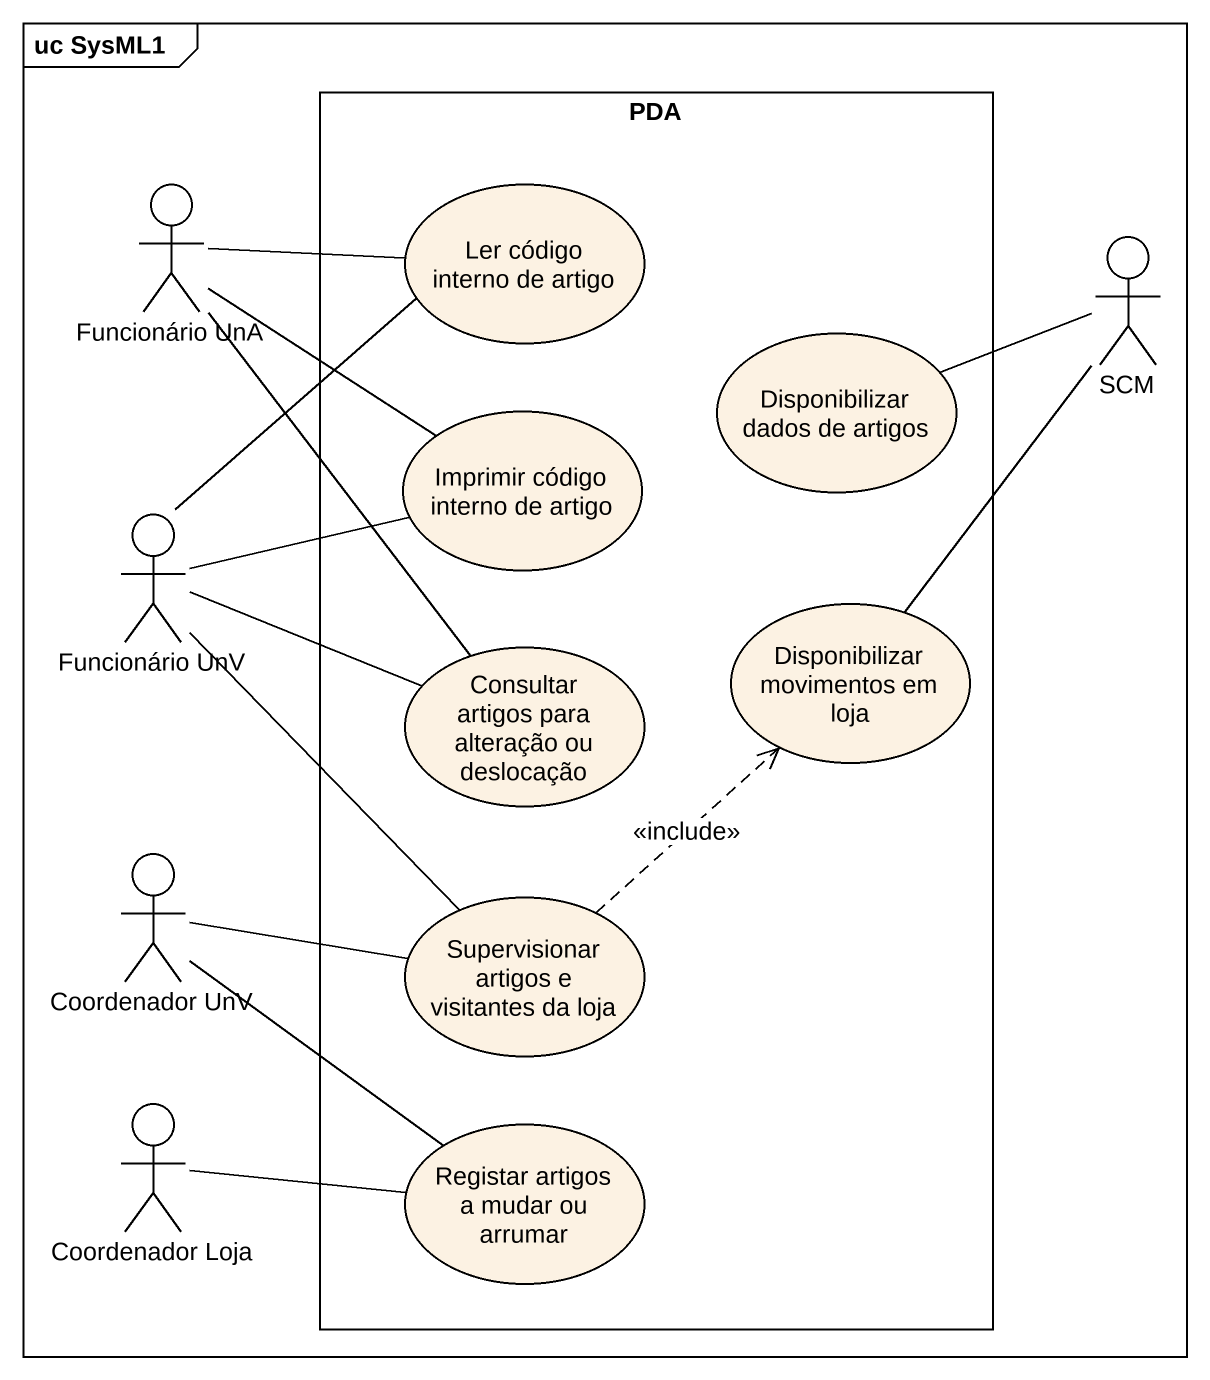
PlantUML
@startuml
mainframe uc SysML1
rectangle PDA {
  usecase "Ler código interno de artigo" as Ler_código_interno_de_artigo
  usecase "Disponibilizar dados de artigos" as Disponibilizar_dados_de
  usecase "Imprimir código interno de artigo" as Imprimir_código_interno_de
  usecase "Disponibilizar movimentos em loja" as Disponibilizar_movimentos
  usecase "Consultar artigos para alteração ou deslocação" as Consultar_artigos_para
  usecase "Supervisionar artigos e visitantes da loja" as Supervisionar_artigos_e
  usecase "Registar artigos a mudar ou arrumar" as Registar_artigos_a_mudar_ou
}
actor "Funcionário UnA" as Funcionário_UnA
actor SCM
actor "Funcionário UnV" as Funcionário_UnV
actor "Coordenador UnV" as Coordenador_UnV
actor "Coordenador Loja" as Coordenador_Loja
Funcionário_UnA -right- Ler_código_interno_de_artigo
Funcionário_UnA -right- Imprimir_código_interno_de
Funcionário_UnA -- Consultar_artigos_para
SCM -left- Disponibilizar_dados_de
SCM -- Disponibilizar_movimentos
Funcionário_UnV -up- Ler_código_interno_de_artigo
Funcionário_UnV -right- Imprimir_código_interno_de
Funcionário_UnV -right- Consultar_artigos_para
Funcionário_UnV -- Supervisionar_artigos_e
Coordenador_UnV -right- Supervisionar_artigos_e
Coordenador_UnV -- Registar_artigos_a_mudar_ou
Supervisionar_artigos_e .up.> Disponibilizar_movimentos : <<include>>
Coordenador_Loja -right- Registar_artigos_a_mudar_ou
@enduml
